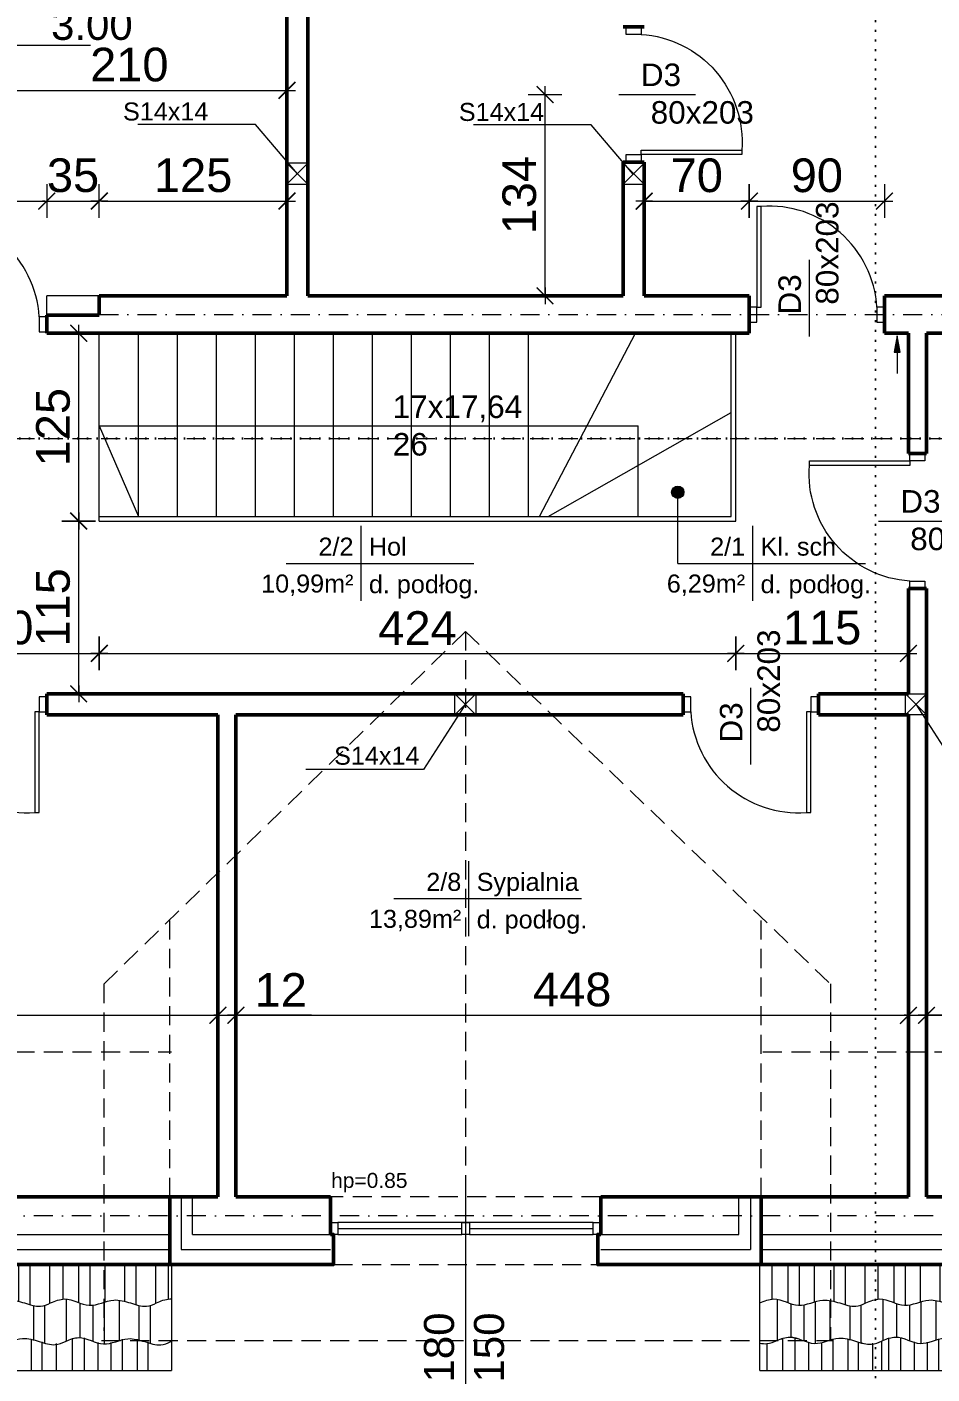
# Model space of a CAD drawing. Header units: millimetres. Extents: x -1610 to 9137, y -4586 to 6358.
# Drawn here: x 3416 to 4019, y -412 to 485 of the extents above; entities that cross this region are included whole.
import ezdxf

# ---------------------------------------------------------------- set-up
doc = ezdxf.new("R2010")
doc.units = ezdxf.units.MM
for name, pattern in [('DASHDOT', [25.4, 12.7, -6.35, 0, -6.35]), ('DASHED', [19.05, 12.7, -6.35]), ('DOT', [6.35, 0, -6.35])]:
    doc.linetypes.add(name, pattern=pattern)
doc.layers.get('0').update_dxf_attribs({"lineweight": 0})
for name, color, linetype, lineweight in [('A-murowane', 6, 'Continuous', 50), ('A-osie', 7, 'DASHDOT', 5), ('A-p.widokowa', 5, 'Continuous', 15), ('A-p.widokowa-RefEdit0', 5, 'Continuous', 15), ('A-pod', 5, 'DASHED', 15), ('A-schody', 2, 'Continuous', 0), ('A-stolarka', 1, 'Continuous', 5), ('A-w.ocieplenie', 4, 'BATTING', 5), ('A-wykończenie', 4, 'Continuous', 5), ('A17_OPIS_WARSTW', 32, 'Continuous', 9), ('B-linia przekrojowa', 40, 'DOT', 30), ('B-opis', 7, 'Continuous', 0)]:
    doc.layers.add(name, color=color, linetype=linetype, lineweight=lineweight)
doc.styles.get("Standard").update_dxf_attribs({"font": 'arial.ttf'})
doc.linetypes.add('BATTING', pattern='A,0.00254,-2.54,[134,ltypeshp.shx,S=2.54,R=0,X=-2.54,Y=0],-5.08,[134,ltypeshp.shx,S=2.54,R=180,X=2.54,Y=0],-2.54', length=10.16254)
doc.dimstyles.new('PM-100', dxfattribs={"dimscale": 2.8, "dimtxt": 8, "dimasz": 0.5, "dimexe": 0, "dimexo": 0, "dimgap": 2, "dimtad": 1, "dimdec": 1, "dimrnd": 0.1, "dimzin": 13, "dimdsep": 46, "dimtxsty": 'Standard', "dimblk": 'Q', "dimcen": 0, "dimse1": 1, "dimse2": 1, "dimclrd": 256, "dimclre": 251, "dimclrt": 41, "dimadec": 1, "dimazin": 0, "dimtfac": 1, "dimtdec": 1, "dimtix": 1, "dimtmove": 1, "dimatfit": 0, "dimldrblk": 'NONE', "dimfxl": 1, "dimtolj": 1, "dimtzin": 13, "dimlwd": -1, "dimlwe": 0, "dimarcsym": 0})

# ---------------------------------------------------------------- blocks, each defined once
blk = doc.blocks.new('A$C4D3D61A9')
at = {"layer": 'A-stolarka'}
for points in [[(5, 5), (8, 5), (8, 72), (5, 72)], [(0, -5), (5, -5), (5, 5), (0, 5)], [(85, -5), (90, -5), (90, 5), (85, 5)]]:
    blk.add_lwpolyline(points, close=True, dxfattribs=at)
blk.add_arc((13.37, 0.42), 71.78, 3.65788, 94.28711, dxfattribs=at)
blk = doc.blocks.new('A$C2DDC75EF')
at = {"layer": 'B-opis'}
blk.add_line((35, -4.87), (35, 46.1), dxfattribs=at)
at = {"layer": 'B-opis', "insert": (14.39, 9.75), "char_height": 15, "attachment_point": 1, "rotation": 90}
blk.add_mtext_dynamic_manual_height_columns('D3\\P\\pi6.5715;80x203', width=13.1429, gutter_width=12.5, heights=[0], dxfattribs=at)
blk = doc.blocks.new('A$C77EB5EB5')
at = {"layer": 'A-stolarka'}
for p, q in [((-5, 0), (-175, 0)), ((-175, -4), (-92.5, -4)), ((-175, -8), (-92.5, -8)), ((-87.5, -4), (-5, -4)), ((-87.5, -8), (-5, -8))]:
    blk.add_line(p, q, dxfattribs=at)
for points in [[(-180, 0), (-175, 0), (-175, -8), (-180, -8), (-180, 0)], [(-92.5, 0), (-87.5, 0), (-87.5, -8), (-92.5, -8), (-92.5, 0)], [(-5, 0), (0, 0), (0, -8), (-5, -8), (-5, 0)]]:
    blk.add_lwpolyline(points, dxfattribs=at)
blk = doc.blocks.new('A$C59F40237')
at = {"layer": 'A-p.widokowa-RefEdit0'}
for p, q in [((8.09, 25.62), (8.09, 2.6)), ((18.66, 25.62), (18.66, 0.25)), ((26.43, -1.54), (26.43, 25.62)), ((36.19, 25.62), (36.19, 0.69)), ((49.51, 1.1), (49.51, 25.62)), ((56.99, -1.18), (56.99, 25.62)), ((70.14, -0.21), (70.14, 25.62))]:
    blk.add_line(p, q, dxfattribs=at)
blk.add_open_spline([(0, 0), (3.09, 1.32), (11.62, 4.97), (25.63, -5.19), (40.3, 3.84), (49.51, 1.1), (53.24, 0), (56.84, -1.19), (62.79, -3.17), (68.4, -1.05), (70.6, 0)], degree=3, knots=[0, 0, 0, 0, 9.666865, 26.644915, 43.34195, 54.677882, 54.677882, 54.677882, 65.547939, 72.653896, 72.653896, 72.653896, 72.653896], dxfattribs=at)
blk = doc.blocks.new('A$C78BC5D11')
at = {"layer": 'A-p.widokowa'}
for p, q in [((0, 27.49), (0, 0)), ((9.11, 24.57), (9.11, 2.22)), ((17.77, 23.74), (17.77, -0.13)), ((25.54, -1.92), (25.54, 25.93)), ((35.3, 26.66), (35.3, 0.31)), ((48.63, 0.73), (48.63, 23.11)), ((56.1, -1.56), (56.1, 23.73))]:
    blk.add_line(p, q, dxfattribs=at)
blk.add_open_spline([(0, 0), (2.8, 1.19), (11.03, 4.38), (24.74, -5.56), (39.41, 3.46), (48.63, 0.73), (52.36, -0.38), (55.95, -1.57), (61.9, -3.55), (67.51, -1.42), (69.71, -0.38), (69.72, -0.37), (69.73, -0.37), (69.74, -0.37), (69.99, -0.24), (70.25, -0.12), (70.5, 0)], degree=3, knots=[73.574951, 73.574951, 73.574951, 73.574951, 82.320761, 99.298811, 115.995846, 127.331778, 127.331778, 127.331778, 138.201835, 145.307792, 145.307792, 145.307792, 145.332598, 145.332598, 145.332598, 146.160665, 146.160665, 146.160665, 146.160665], dxfattribs=at)
blk = doc.blocks.new('A$C3E720E91')
at = {"layer": 'A-p.widokowa'}
for p, q in [((15.37, -18.28), (15.37, 3.22)), ((23.31, 3.57), (23.31, -18.28)), ((32.42, 0.51), (32.42, -18.28)), ((41.08, 0.35), (41.08, -18.41)), ((48.85, -18.28), (48.85, 2.63)), ((58.62, 2.74), (58.62, -18.28)), ((65.61, 0.75), (65.61, -18.28)), ((4.85, -18.27), (4.85, -0.36))]:
    blk.add_line(p, q, dxfattribs=at)
blk = doc.blocks.new('A$C23497A29')
at = {"layer": 'A-p.widokowa'}
for p, q in [((50, 0), (0, 0)), ((0, -70.62), (0, 0)), ((8.09, 0), (8.09, -23.03)), ((18.66, 0), (18.66, -25.38)), ((26.43, -27.17), (26.43, 0)), ((36.19, 0), (36.19, -24.93)), ((49.51, -24.52), (49.51, 0)), ((56.99, -26.81), (56.99, 0)), ((70.14, -25.84), (70.14, 0)), ((501.81, 0), (501.81, -23.03)), ((504, 0), (504, -70.62)), ((4.85, -70.61), (4.85, -52.7)), ((15.37, -70.62), (15.37, -49.13)), ((23.31, -48.77), (23.31, -70.62)), ((32.42, -51.83), (32.42, -70.62)), ((41.08, -51.99), (41.08, -70.75)), ((48.85, -70.62), (48.85, -49.71)), ((58.62, -49.6), (58.62, -70.62)), ((65.61, -51.59), (65.61, -70.62)), ((81.1, -51.03), (81.1, -70.62)), ((0, -70.62), (504, -70.62))]:
    blk.add_line(p, q, dxfattribs=at)
for points, knots in [([(0, -25.62), (3.09, -24.3), (11.62, -20.65), (25.63, -30.81), (40.3, -21.79), (49.51, -24.52), (53.24, -25.62), (56.84, -26.82), (62.79, -28.79), (68.4, -26.67), (70.6, -25.62)], [0, 0, 0, 0, 9.666865, 26.644915, 43.34195, 54.677882, 54.677882, 54.677882, 65.547939, 72.653896, 72.653896, 72.653896, 72.653896]), ([(494.17, -25.62), (496.82, -24.3), (500.24, -22.84), (503.67, -22.97), (504, -22.99)], [0, 0, 0, 0, 9.666865, 10.690457, 10.690457, 10.690457, 10.690457]), ([(0, -52.34), (1.61, -52.68), (5.5, -53.09), (9.25, -51.67), (11.45, -50.62), (11.46, -50.62), (11.47, -50.62), (11.47, -50.61), (11.73, -50.49), (11.99, -50.37), (12.24, -50.25)], [133.300499, 133.300499, 133.300499, 133.300499, 138.201835, 145.307792, 145.307792, 145.307792, 145.332598, 145.332598, 145.332598, 146.160665, 146.160665, 146.160665, 146.160665]), ([(11.45, -50.62), (14.25, -49.44), (22.48, -46.25), (36.19, -56.19), (50.86, -47.16), (60.08, -49.9), (63.81, -51), (67.4, -52.2), (73.35, -54.17), (78.96, -52.05), (81.16, -51), (81.17, -51), (81.18, -50.99), (81.19, -50.99), (81.44, -50.87), (81.7, -50.75), (81.96, -50.62)], [73.574951, 73.574951, 73.574951, 73.574951, 82.320761, 99.298811, 115.995846, 127.331778, 127.331778, 127.331778, 138.201835, 145.307792, 145.307792, 145.307792, 145.332598, 145.332598, 145.332598, 146.160665, 146.160665, 146.160665, 146.160665])]:
    blk.add_open_spline(points, degree=3, knots=knots, dxfattribs=at)
for p in [(70.6, -25.62), (141.19, -25.62), (211.79, -25.62), (282.38, -25.62), (352.98, -25.62), (423.58, -25.62)]:
    blk.add_blockref('A$C59F40237', p, dxfattribs=at)
at = {"layer": 'A-schody'}
for name, p in [('A$C78BC5D11', (11.45, -50.62)), ('A$C78BC5D11', (81.96, -50.62)), ('A$C78BC5D11', (152.46, -50.62)), ('A$C78BC5D11', (222.96, -50.62)), ('A$C78BC5D11', (293.47, -50.75)), ('A$C78BC5D11', (363.68, -50.87)), ('A$C78BC5D11', (433.9, -50.99)), ('A$C3E720E91', (70.47, -52.1)), ('A$C3E720E91', (140.88, -52.34)), ('A$C3E720E91', (212.27, -52.34)), ('A$C3E720E91', (282.59, -52.34)), ('A$C3E720E91', (352, -52.35)), ('A$C3E720E91', (422.66, -52.35))]:
    blk.add_blockref(name, p, dxfattribs=at)
blk = doc.blocks.new('A$C3D9378BC')
at = {"layer": 'A-p.widokowa'}
h = blk.add_hatch(color=256, dxfattribs=at)
h.dxf.hatch_style = 1
h.paths.add_polyline_path([(1.95, 25), (0, 14.13), (3.9, 14.13)])
blk.add_lwpolyline([(3.9, 14.13), (1.95, 25), (0, 14.13)], close=True, dxfattribs=at)
blk.add_lwpolyline([(1.95, 14.13), (1.95, 0)], dxfattribs=at)
blk = doc.blocks.new('A$C7E556D42')
at = {"layer": 'B-linia przekrojowa'}
for p, q in [((-877, -1515.35), (-877, 18.84)), ((-2027.47, -800), (-272.53, -800))]:
    blk.add_line(p, q, dxfattribs=at)
blk = doc.blocks.new('Q')
for p, q in [((0, 8), (0, -8)), ((-4, 0), (4, 0))]:
    blk.add_line(p, q)
at = {"const_width": 0.7}
blk.add_lwpolyline([(4, 4), (-4, -4)], dxfattribs=at)
blk = doc.blocks.new('*D189')
at = {"layer": 'A17_OPIS_WARSTW', "transparency": 16777216}
blk.add_line((3380.72, 442.76), (3587.92, 442.76), dxfattribs=at)
at = {"layer": 'Defpoints', "color": 0, "transparency": 16777216}
for p in [(3589.32, 442.76), (3589.32, 306), (3379.32, 276.13)]:
    blk.add_point(p, dxfattribs=at)
at = {"layer": 'A17_OPIS_WARSTW', "transparency": 16777216, "xscale": 1.4, "yscale": 1.4, "zscale": 1.4, "rotation": 180}
blk.add_blockref('Q', (3379.32, 442.76), dxfattribs=at)
at = {"layer": 'A17_OPIS_WARSTW', "transparency": 16777216, "xscale": 1.4, "yscale": 1.4, "zscale": 1.4}
blk.add_blockref('Q', (3589.32, 442.76), dxfattribs=at)
at = {"layer": 'A17_OPIS_WARSTW', "color": 41, "transparency": 16777216, "insert": (3484.32, 459.8), "char_height": 22.4, "attachment_point": 5}
blk.add_mtext('\\A1;210', dxfattribs=at)
blk = doc.blocks.new('_None')
blk = doc.blocks.new('*D190')
at = {"layer": 'A17_OPIS_WARSTW', "transparency": 16777216}
for p, q in [((3427.92, 369.09), (3426.52, 369.09)), ((3429.32, 369.09), (3464.32, 369.09)), ((3465.72, 369.09), (3467.12, 369.09))]:
    blk.add_line(p, q, dxfattribs=at)
at = {"layer": 'Defpoints', "color": 0, "transparency": 16777216}
for p in [(3464.32, 369.09), (3429.32, 340.31), (3464.32, 340.31)]:
    blk.add_point(p, dxfattribs=at)
at = {"layer": 'A17_OPIS_WARSTW', "transparency": 16777216, "xscale": 1.4, "yscale": 1.4, "zscale": 1.4}
blk.add_blockref('Q', (3429.32, 369.09), dxfattribs=at)
at = {"layer": 'A17_OPIS_WARSTW', "transparency": 16777216, "xscale": 1.4, "yscale": 1.4, "zscale": 1.4, "rotation": 180}
blk.add_blockref('Q', (3464.32, 369.09), dxfattribs=at)
at = {"layer": 'A17_OPIS_WARSTW', "color": 41, "transparency": 16777216, "insert": (3446.82, 386.13), "char_height": 22.4, "attachment_point": 5}
blk.add_mtext('\\A1;35', dxfattribs=at)
blk = doc.blocks.new('*D191')
at = {"layer": 'A17_OPIS_WARSTW', "transparency": 16777216}
blk.add_line((3465.72, 369.09), (3587.92, 369.09), dxfattribs=at)
at = {"layer": 'Defpoints', "color": 0, "transparency": 16777216}
for p in [(3589.32, 369.09), (3464.32, 340.31), (3589.32, 340.31)]:
    blk.add_point(p, dxfattribs=at)
at = {"layer": 'A17_OPIS_WARSTW', "transparency": 16777216, "xscale": 1.4, "yscale": 1.4, "zscale": 1.4, "rotation": 180}
blk.add_blockref('Q', (3464.32, 369.09), dxfattribs=at)
at = {"layer": 'A17_OPIS_WARSTW', "transparency": 16777216, "xscale": 1.4, "yscale": 1.4, "zscale": 1.4}
blk.add_blockref('Q', (3589.32, 369.09), dxfattribs=at)
at = {"layer": 'A17_OPIS_WARSTW', "color": 41, "transparency": 16777216, "insert": (3526.82, 386.13), "char_height": 22.4, "attachment_point": 5}
blk.add_mtext('\\A1;125', dxfattribs=at)
blk = doc.blocks.new('*D192')
at = {"layer": 'A17_OPIS_WARSTW', "transparency": 16777216}
blk.add_line((3325.72, 369.09), (3427.92, 369.09), dxfattribs=at)
at = {"layer": 'Defpoints', "color": 0, "transparency": 16777216}
for p in [(3429.32, 369.09), (3324.32, 327.31), (3429.32, 326.31)]:
    blk.add_point(p, dxfattribs=at)
at = {"layer": 'A17_OPIS_WARSTW', "transparency": 16777216, "xscale": 1.4, "yscale": 1.4, "zscale": 1.4, "rotation": 180}
blk.add_blockref('Q', (3324.32, 369.09), dxfattribs=at)
at = {"layer": 'A17_OPIS_WARSTW', "transparency": 16777216, "xscale": 1.4, "yscale": 1.4, "zscale": 1.4}
blk.add_blockref('Q', (3429.32, 369.09), dxfattribs=at)
at = {"layer": 'A17_OPIS_WARSTW', "color": 41, "transparency": 16777216, "insert": (3376.82, 386.13), "char_height": 22.4, "attachment_point": 5}
blk.add_mtext('\\A1;105', dxfattribs=at)
blk = doc.blocks.new('*D195')
at = {"layer": 'A17_OPIS_WARSTW', "transparency": 16777216}
blk.add_line((3325.72, 67.92), (3462.92, 67.92), dxfattribs=at)
at = {"layer": 'Defpoints', "color": 0, "transparency": 16777216}
for p in [(3464.32, 156), (3464.32, 67.92), (3324.32, 41)]:
    blk.add_point(p, dxfattribs=at)
at = {"layer": 'A17_OPIS_WARSTW', "transparency": 16777216, "xscale": 1.4, "yscale": 1.4, "zscale": 1.4, "rotation": 180}
blk.add_blockref('Q', (3324.32, 67.92), dxfattribs=at)
at = {"layer": 'A17_OPIS_WARSTW', "transparency": 16777216, "xscale": 1.4, "yscale": 1.4, "zscale": 1.4}
blk.add_blockref('Q', (3464.32, 67.92), dxfattribs=at)
at = {"layer": 'A17_OPIS_WARSTW', "color": 41, "transparency": 16777216, "insert": (3394.32, 84.96), "char_height": 22.4, "attachment_point": 5}
blk.add_mtext('\\A1;140', dxfattribs=at)
blk = doc.blocks.new('*D196')
at = {"layer": 'A17_OPIS_WARSTW', "transparency": 16777216}
blk.add_line((3465.72, 67.92), (3886.92, 67.92), dxfattribs=at)
at = {"layer": 'Defpoints', "color": 0, "transparency": 16777216}
for p in [(3464.32, 156), (3888.32, 156), (3888.32, 67.92)]:
    blk.add_point(p, dxfattribs=at)
at = {"layer": 'A17_OPIS_WARSTW', "transparency": 16777216, "xscale": 1.4, "yscale": 1.4, "zscale": 1.4, "rotation": 180}
blk.add_blockref('Q', (3464.32, 67.92), dxfattribs=at)
at = {"layer": 'A17_OPIS_WARSTW', "transparency": 16777216, "xscale": 1.4, "yscale": 1.4, "zscale": 1.4}
blk.add_blockref('Q', (3888.32, 67.92), dxfattribs=at)
at = {"layer": 'A17_OPIS_WARSTW', "color": 41, "transparency": 16777216, "insert": (3676.32, 84.77), "char_height": 22.4, "attachment_point": 5}
blk.add_mtext('\\A1;424', dxfattribs=at)
blk = doc.blocks.new('*D197')
at = {"layer": 'A17_OPIS_WARSTW', "transparency": 16777216}
blk.add_line((3889.72, 67.92), (4001.92, 67.92), dxfattribs=at)
at = {"layer": 'Defpoints', "color": 0, "transparency": 16777216}
for p in [(3888.32, 156), (4003.32, 67.92), (4003.32, 41)]:
    blk.add_point(p, dxfattribs=at)
at = {"layer": 'A17_OPIS_WARSTW', "transparency": 16777216, "xscale": 1.4, "yscale": 1.4, "zscale": 1.4, "rotation": 180}
blk.add_blockref('Q', (3888.32, 67.92), dxfattribs=at)
at = {"layer": 'A17_OPIS_WARSTW', "transparency": 16777216, "xscale": 1.4, "yscale": 1.4, "zscale": 1.4}
blk.add_blockref('Q', (4003.32, 67.92), dxfattribs=at)
at = {"layer": 'A17_OPIS_WARSTW', "color": 41, "transparency": 16777216, "insert": (3945.82, 84.96), "char_height": 22.4, "attachment_point": 5}
blk.add_mtext('\\A1;115', dxfattribs=at)
blk = doc.blocks.new('*D198')
at = {"layer": 'A17_OPIS_WARSTW', "transparency": 16777216}
blk.add_line((3761.26, 307.4), (3761.26, 438.6), dxfattribs=at)
at = {"layer": 'Defpoints', "color": 0, "transparency": 16777216}
for p in [(3761.26, 440), (3810.45, 440), (3813.32, 306)]:
    blk.add_point(p, dxfattribs=at)
at = {"layer": 'A17_OPIS_WARSTW', "transparency": 16777216, "xscale": 1.4, "yscale": 1.4, "zscale": 1.4}
for p, rotation in [((3761.26, 440), 90), ((3761.26, 306), 270)]:
    blk.add_blockref('Q', p, dxfattribs=dict(at, rotation=rotation))
at = {"layer": 'A17_OPIS_WARSTW', "color": 41, "transparency": 16777216, "insert": (3744.21, 373), "char_height": 22.4, "attachment_point": 5, "rotation": 90}
blk.add_mtext('\\A1;134', dxfattribs=at)
blk = doc.blocks.new('*D199')
at = {"layer": 'A17_OPIS_WARSTW', "transparency": 16777216}
blk.add_line((3828.72, 369.04), (3895.92, 369.04), dxfattribs=at)
at = {"layer": 'Defpoints', "color": 0, "transparency": 16777216}
for p in [(3897.32, 369.04), (3827.32, 306), (3897.32, 306)]:
    blk.add_point(p, dxfattribs=at)
at = {"layer": 'A17_OPIS_WARSTW', "transparency": 16777216, "xscale": 1.4, "yscale": 1.4, "zscale": 1.4, "rotation": 180}
blk.add_blockref('Q', (3827.32, 369.04), dxfattribs=at)
at = {"layer": 'A17_OPIS_WARSTW', "transparency": 16777216, "xscale": 1.4, "yscale": 1.4, "zscale": 1.4}
blk.add_blockref('Q', (3897.32, 369.04), dxfattribs=at)
at = {"layer": 'A17_OPIS_WARSTW', "color": 41, "transparency": 16777216, "insert": (3862.32, 386.08), "char_height": 22.4, "attachment_point": 5}
blk.add_mtext('\\A1;70', dxfattribs=at)
blk = doc.blocks.new('*D200')
at = {"layer": 'A17_OPIS_WARSTW', "transparency": 16777216}
blk.add_line((3898.72, 369.04), (3985.92, 369.04), dxfattribs=at)
at = {"layer": 'Defpoints', "color": 0, "transparency": 16777216}
for p in [(3987.32, 369.04), (3897.32, 306), (3987.32, 306)]:
    blk.add_point(p, dxfattribs=at)
at = {"layer": 'A17_OPIS_WARSTW', "transparency": 16777216, "xscale": 1.4, "yscale": 1.4, "zscale": 1.4, "rotation": 180}
blk.add_blockref('Q', (3897.32, 369.04), dxfattribs=at)
at = {"layer": 'A17_OPIS_WARSTW', "transparency": 16777216, "xscale": 1.4, "yscale": 1.4, "zscale": 1.4}
blk.add_blockref('Q', (3987.32, 369.04), dxfattribs=at)
at = {"layer": 'A17_OPIS_WARSTW', "color": 41, "transparency": 16777216, "insert": (3942.32, 386.08), "char_height": 22.4, "attachment_point": 5}
blk.add_mtext('\\A1;90', dxfattribs=at)
blk = doc.blocks.new('*D201')
at = {"layer": 'A17_OPIS_WARSTW', "transparency": 16777216}
blk.add_line((3104.72, -173.07), (3541.92, -173.07), dxfattribs=at)
at = {"layer": 'Defpoints', "color": 0, "transparency": 16777216}
for p in [(3543.32, -173.07), (3103.32, -308.73), (3543.32, -308.73)]:
    blk.add_point(p, dxfattribs=at)
at = {"layer": 'A17_OPIS_WARSTW', "transparency": 16777216, "xscale": 1.4, "yscale": 1.4, "zscale": 1.4, "rotation": 180}
blk.add_blockref('Q', (3103.32, -173.07), dxfattribs=at)
at = {"layer": 'A17_OPIS_WARSTW', "transparency": 16777216, "xscale": 1.4, "yscale": 1.4, "zscale": 1.4}
blk.add_blockref('Q', (3543.32, -173.07), dxfattribs=at)
at = {"layer": 'A17_OPIS_WARSTW', "color": 41, "transparency": 16777216, "insert": (3323.32, -156.03), "char_height": 22.4, "attachment_point": 5}
blk.add_mtext('\\A1;440', dxfattribs=at)
blk = doc.blocks.new('*D202')
at = {"layer": 'A17_OPIS_WARSTW', "transparency": 16777216}
for p, q in [((3541.92, -173.07), (3540.52, -173.07)), ((3543.32, -173.07), (3555.32, -173.07)), ((3543.32, -173.07), (3555.32, -173.07)), ((3605.66, -173.07), (3555.32, -173.07)), ((3556.72, -173.07), (3558.12, -173.07))]:
    blk.add_line(p, q, dxfattribs=at)
at = {"layer": 'Defpoints', "color": 0, "transparency": 16777216}
for p in [(3555.32, 27), (3555.32, -173.07), (3543.32, -308.73)]:
    blk.add_point(p, dxfattribs=at)
at = {"layer": 'A17_OPIS_WARSTW', "transparency": 16777216, "xscale": 1.4, "yscale": 1.4, "zscale": 1.4}
blk.add_blockref('Q', (3543.32, -173.07), dxfattribs=at)
at = {"layer": 'A17_OPIS_WARSTW', "transparency": 16777216, "xscale": 1.4, "yscale": 1.4, "zscale": 1.4, "rotation": 180}
blk.add_blockref('Q', (3555.32, -173.07), dxfattribs=at)
at = {"layer": 'A17_OPIS_WARSTW', "color": 41, "transparency": 16777216, "insert": (3585.19, -156.22), "char_height": 22.4, "attachment_point": 5}
blk.add_mtext('\\A1;12', dxfattribs=at)
blk = doc.blocks.new('*D203')
at = {"layer": 'A17_OPIS_WARSTW', "transparency": 16777216}
blk.add_line((3556.72, -173.07), (4001.92, -173.07), dxfattribs=at)
at = {"layer": 'Defpoints', "color": 0, "transparency": 16777216}
for p in [(3555.32, 27), (4003.32, 27), (4003.32, -173.07)]:
    blk.add_point(p, dxfattribs=at)
at = {"layer": 'A17_OPIS_WARSTW', "transparency": 16777216, "xscale": 1.4, "yscale": 1.4, "zscale": 1.4, "rotation": 180}
blk.add_blockref('Q', (3555.32, -173.07), dxfattribs=at)
at = {"layer": 'A17_OPIS_WARSTW', "transparency": 16777216, "xscale": 1.4, "yscale": 1.4, "zscale": 1.4}
blk.add_blockref('Q', (4003.32, -173.07), dxfattribs=at)
at = {"layer": 'A17_OPIS_WARSTW', "color": 41, "transparency": 16777216, "insert": (3779.32, -156.03), "char_height": 22.4, "attachment_point": 5}
blk.add_mtext('\\A1;448', dxfattribs=at)
blk = doc.blocks.new('*D204')
at = {"layer": 'A17_OPIS_WARSTW', "transparency": 16777216}
for p, q in [((4001.92, -173.07), (4000.52, -173.07)), ((4003.32, -173.07), (4015.32, -173.07)), ((4003.32, -173.07), (4015.32, -173.07)), ((4062.44, -173.07), (4015.32, -173.07)), ((4016.72, -173.07), (4018.12, -173.07))]:
    blk.add_line(p, q, dxfattribs=at)
at = {"layer": 'Defpoints', "color": 0, "transparency": 16777216}
for p in [(4003.32, 27), (4015.32, -173.07), (4015.32, -294)]:
    blk.add_point(p, dxfattribs=at)
at = {"layer": 'A17_OPIS_WARSTW', "transparency": 16777216, "xscale": 1.4, "yscale": 1.4, "zscale": 1.4}
blk.add_blockref('Q', (4003.32, -173.07), dxfattribs=at)
at = {"layer": 'A17_OPIS_WARSTW', "transparency": 16777216, "xscale": 1.4, "yscale": 1.4, "zscale": 1.4, "rotation": 180}
blk.add_blockref('Q', (4015.32, -173.07), dxfattribs=at)
at = {"layer": 'A17_OPIS_WARSTW', "color": 41, "transparency": 16777216, "insert": (4041.96, -156.22), "char_height": 22.4, "attachment_point": 5}
blk.add_mtext('\\A1;12', dxfattribs=at)
blk = doc.blocks.new('*D205')
at = {"layer": 'A17_OPIS_WARSTW', "transparency": 16777216}
blk.add_line((4016.72, -173.07), (4311.92, -173.07), dxfattribs=at)
at = {"layer": 'Defpoints', "color": 0, "transparency": 16777216}
for p in [(4313.32, -173.07), (4015.32, -294), (4313.32, -294)]:
    blk.add_point(p, dxfattribs=at)
at = {"layer": 'A17_OPIS_WARSTW', "transparency": 16777216, "xscale": 1.4, "yscale": 1.4, "zscale": 1.4, "rotation": 180}
blk.add_blockref('Q', (4015.32, -173.07), dxfattribs=at)
at = {"layer": 'A17_OPIS_WARSTW', "transparency": 16777216, "xscale": 1.4, "yscale": 1.4, "zscale": 1.4}
blk.add_blockref('Q', (4313.32, -173.07), dxfattribs=at)
at = {"layer": 'A17_OPIS_WARSTW', "color": 41, "transparency": 16777216, "insert": (4164.32, -156.03), "char_height": 22.4, "attachment_point": 5}
blk.add_mtext('\\A1;298', dxfattribs=at)
blk = doc.blocks.new('A$C0FE335D2')
at = {"layer": 'A-p.widokowa'}
for p, q in [((0, 0), (14, -14)), ((0, -14), (14, 0))]:
    blk.add_line(p, q, dxfattribs=at)
blk.add_lwpolyline([(0, 0), (14, 0), (14, -14), (0, -14), (0, 0)], dxfattribs=at)
blk = doc.blocks.new('*D207')
at = {"layer": 'A17_OPIS_WARSTW', "transparency": 16777216}
blk.add_line((3450.6, 42.4), (3450.6, 154.6), dxfattribs=at)
at = {"layer": 'Defpoints', "color": 0, "transparency": 16777216}
for p in [(3450.6, 156), (3479.48, 156), (3444.48, 41)]:
    blk.add_point(p, dxfattribs=at)
at = {"layer": 'A17_OPIS_WARSTW', "transparency": 16777216, "xscale": 1.4, "yscale": 1.4, "zscale": 1.4}
for p, rotation in [((3450.6, 156), 90), ((3450.6, 41), 270)]:
    blk.add_blockref('Q', p, dxfattribs=dict(at, rotation=rotation))
at = {"layer": 'A17_OPIS_WARSTW', "color": 41, "transparency": 16777216, "insert": (3433.56, 98.5), "char_height": 22.4, "attachment_point": 5, "rotation": 90}
blk.add_mtext('\\A1;115', dxfattribs=at)
blk = doc.blocks.new('*D208')
at = {"layer": 'A17_OPIS_WARSTW', "transparency": 16777216}
blk.add_line((3450.6, 157.4), (3450.6, 279.6), dxfattribs=at)
at = {"layer": 'Defpoints', "color": 0, "transparency": 16777216}
for p in [(3450.6, 281), (3479.48, 281), (3479.48, 156)]:
    blk.add_point(p, dxfattribs=at)
at = {"layer": 'A17_OPIS_WARSTW', "transparency": 16777216, "xscale": 1.4, "yscale": 1.4, "zscale": 1.4}
for p, rotation in [((3450.6, 281), 90), ((3450.6, 156), 270)]:
    blk.add_blockref('Q', p, dxfattribs=dict(at, rotation=rotation))
at = {"layer": 'A17_OPIS_WARSTW', "color": 41, "transparency": 16777216, "insert": (3433.56, 218.5), "char_height": 22.4, "attachment_point": 5, "rotation": 90}
blk.add_mtext('\\A1;125', dxfattribs=at)
blk = doc.blocks.new('*D218')
at = {"layer": 'A17_OPIS_WARSTW', "transparency": 16777216}
blk.add_line((3059.72, -650.15), (3509.92, -650.15), dxfattribs=at)
at = {"layer": 'Defpoints', "color": 0, "transparency": 16777216}
for p in [(3511.32, -294), (3058.32, -339), (3511.32, -650.15)]:
    blk.add_point(p, dxfattribs=at)
at = {"layer": 'A17_OPIS_WARSTW', "transparency": 16777216, "xscale": 1.4, "yscale": 1.4, "zscale": 1.4, "rotation": 180}
blk.add_blockref('Q', (3058.32, -650.15), dxfattribs=at)
at = {"layer": 'A17_OPIS_WARSTW', "transparency": 16777216, "xscale": 1.4, "yscale": 1.4, "zscale": 1.4}
blk.add_blockref('Q', (3511.32, -650.15), dxfattribs=at)
at = {"layer": 'A17_OPIS_WARSTW', "color": 41, "transparency": 16777216, "insert": (3284.82, -633.11), "char_height": 22.4, "attachment_point": 5}
blk.add_mtext('\\A1;453', dxfattribs=at)
blk = doc.blocks.new('*D219')
at = {"layer": 'A17_OPIS_WARSTW', "transparency": 16777216}
blk.add_line((3512.72, -650.15), (3616.92, -650.15), dxfattribs=at)
at = {"layer": 'Defpoints', "color": 0, "transparency": 16777216}
for p in [(3511.32, -294), (3618.32, -319), (3618.32, -650.15)]:
    blk.add_point(p, dxfattribs=at)
at = {"layer": 'A17_OPIS_WARSTW', "transparency": 16777216, "xscale": 1.4, "yscale": 1.4, "zscale": 1.4, "rotation": 180}
blk.add_blockref('Q', (3511.32, -650.15), dxfattribs=at)
at = {"layer": 'A17_OPIS_WARSTW', "transparency": 16777216, "xscale": 1.4, "yscale": 1.4, "zscale": 1.4}
blk.add_blockref('Q', (3618.32, -650.15), dxfattribs=at)
at = {"layer": 'A17_OPIS_WARSTW', "color": 41, "transparency": 16777216, "insert": (3564.82, -633.11), "char_height": 22.4, "attachment_point": 5}
blk.add_mtext('\\A1;107', dxfattribs=at)
blk = doc.blocks.new('*D220')
at = {"layer": 'A17_OPIS_WARSTW', "transparency": 16777216}
blk.add_line((3619.72, -650.15), (3796.92, -650.15), dxfattribs=at)
at = {"layer": 'Defpoints', "color": 0, "transparency": 16777216}
for p in [(3618.32, -311), (3798.32, -311), (3798.32, -650.15)]:
    blk.add_point(p, dxfattribs=at)
at = {"layer": 'A17_OPIS_WARSTW', "transparency": 16777216, "xscale": 1.4, "yscale": 1.4, "zscale": 1.4, "rotation": 180}
blk.add_blockref('Q', (3618.32, -650.15), dxfattribs=at)
at = {"layer": 'A17_OPIS_WARSTW', "transparency": 16777216, "xscale": 1.4, "yscale": 1.4, "zscale": 1.4}
blk.add_blockref('Q', (3798.32, -650.15), dxfattribs=at)
at = {"layer": 'A17_OPIS_WARSTW', "color": 41, "transparency": 16777216, "insert": (3708.32, -633.11), "char_height": 22.4, "attachment_point": 5}
blk.add_mtext('\\A1;180', dxfattribs=at)
blk = doc.blocks.new('*D221')
at = {"layer": 'A17_OPIS_WARSTW', "transparency": 16777216}
blk.add_line((3799.72, -650.15), (3903.92, -650.15), dxfattribs=at)
at = {"layer": 'Defpoints', "color": 0, "transparency": 16777216}
for p in [(3798.32, -319), (3905.32, -339), (3905.32, -650.15)]:
    blk.add_point(p, dxfattribs=at)
at = {"layer": 'A17_OPIS_WARSTW', "transparency": 16777216, "xscale": 1.4, "yscale": 1.4, "zscale": 1.4, "rotation": 180}
blk.add_blockref('Q', (3798.32, -650.15), dxfattribs=at)
at = {"layer": 'A17_OPIS_WARSTW', "transparency": 16777216, "xscale": 1.4, "yscale": 1.4, "zscale": 1.4}
blk.add_blockref('Q', (3905.32, -650.15), dxfattribs=at)
at = {"layer": 'A17_OPIS_WARSTW', "color": 41, "transparency": 16777216, "insert": (3851.82, -633.11), "char_height": 22.4, "attachment_point": 5}
blk.add_mtext('\\A1;107', dxfattribs=at)
blk = doc.blocks.new('*D222')
at = {"layer": 'A17_OPIS_WARSTW', "transparency": 16777216}
blk.add_line((3906.72, -650.15), (4356.92, -650.15), dxfattribs=at)
at = {"layer": 'Defpoints', "color": 0, "transparency": 16777216}
for p in [(3905.32, -339), (4358.32, -339), (4358.32, -650.15)]:
    blk.add_point(p, dxfattribs=at)
at = {"layer": 'A17_OPIS_WARSTW', "transparency": 16777216, "xscale": 1.4, "yscale": 1.4, "zscale": 1.4, "rotation": 180}
blk.add_blockref('Q', (3905.32, -650.15), dxfattribs=at)
at = {"layer": 'A17_OPIS_WARSTW', "transparency": 16777216, "xscale": 1.4, "yscale": 1.4, "zscale": 1.4}
blk.add_blockref('Q', (4358.32, -650.15), dxfattribs=at)
at = {"layer": 'A17_OPIS_WARSTW', "color": 41, "transparency": 16777216, "insert": (4131.82, -633.11), "char_height": 22.4, "attachment_point": 5}
blk.add_mtext('\\A1;453', dxfattribs=at)
blk = doc.blocks.new('*D224')
at = {"layer": 'A17_OPIS_WARSTW', "transparency": 16777216}
blk.add_line((3092.22, -700.15), (4324.42, -700.15), dxfattribs=at)
at = {"layer": 'Defpoints', "color": 0, "transparency": 16777216}
for p in [(3090.82, -306.5), (4325.82, -306.5), (4325.82, -700.15)]:
    blk.add_point(p, dxfattribs=at)
at = {"layer": 'A17_OPIS_WARSTW', "transparency": 16777216, "xscale": 1.4, "yscale": 1.4, "zscale": 1.4, "rotation": 180}
blk.add_blockref('Q', (3090.82, -700.15), dxfattribs=at)
at = {"layer": 'A17_OPIS_WARSTW', "transparency": 16777216, "xscale": 1.4, "yscale": 1.4, "zscale": 1.4}
blk.add_blockref('Q', (4325.82, -700.15), dxfattribs=at)
at = {"layer": 'A17_OPIS_WARSTW', "color": 41, "transparency": 16777216, "insert": (3708.32, -683.11), "char_height": 22.4, "attachment_point": 5}
blk.add_mtext('\\A1;1235', dxfattribs=at)
blk = doc.blocks.new('*D228')
at = {"layer": 'A17_OPIS_WARSTW', "transparency": 16777216}
blk.add_line((3104.72, -750.15), (4311.92, -750.15), dxfattribs=at)
at = {"layer": 'Defpoints', "color": 0, "transparency": 16777216}
for p in [(3103.32, -294), (4313.32, -294), (4313.32, -750.15)]:
    blk.add_point(p, dxfattribs=at)
at = {"layer": 'A17_OPIS_WARSTW', "transparency": 16777216, "xscale": 1.4, "yscale": 1.4, "zscale": 1.4, "rotation": 180}
blk.add_blockref('Q', (3103.32, -750.15), dxfattribs=at)
at = {"layer": 'A17_OPIS_WARSTW', "transparency": 16777216, "xscale": 1.4, "yscale": 1.4, "zscale": 1.4}
blk.add_blockref('Q', (4313.32, -750.15), dxfattribs=at)
at = {"layer": 'A17_OPIS_WARSTW', "color": 41, "transparency": 16777216, "insert": (3708.32, -733.11), "char_height": 22.4, "attachment_point": 5}
blk.add_mtext('\\A1;1210', dxfattribs=at)
blk = doc.blocks.new('*D231')
at = {"layer": 'A17_OPIS_WARSTW', "transparency": 16777216}
blk.add_line((3059.72, -800.15), (3509.92, -800.15), dxfattribs=at)
at = {"layer": 'Defpoints', "color": 0, "transparency": 16777216}
for p in [(3511.32, -294), (3058.32, -339), (3511.32, -800.15)]:
    blk.add_point(p, dxfattribs=at)
at = {"layer": 'A17_OPIS_WARSTW', "transparency": 16777216, "xscale": 1.4, "yscale": 1.4, "zscale": 1.4, "rotation": 180}
blk.add_blockref('Q', (3058.32, -800.15), dxfattribs=at)
at = {"layer": 'A17_OPIS_WARSTW', "transparency": 16777216, "xscale": 1.4, "yscale": 1.4, "zscale": 1.4}
blk.add_blockref('Q', (3511.32, -800.15), dxfattribs=at)
at = {"layer": 'A17_OPIS_WARSTW', "color": 41, "transparency": 16777216, "insert": (3284.82, -783.11), "char_height": 22.4, "attachment_point": 5}
blk.add_mtext('\\A1;453', dxfattribs=at)
blk = doc.blocks.new('*D232')
at = {"layer": 'A17_OPIS_WARSTW', "transparency": 16777216}
blk.add_line((3512.72, -800.15), (3903.92, -800.15), dxfattribs=at)
at = {"layer": 'Defpoints', "color": 0, "transparency": 16777216}
for p in [(3511.32, -294), (3905.32, -294), (3905.32, -800.15)]:
    blk.add_point(p, dxfattribs=at)
at = {"layer": 'A17_OPIS_WARSTW', "transparency": 16777216, "xscale": 1.4, "yscale": 1.4, "zscale": 1.4, "rotation": 180}
blk.add_blockref('Q', (3511.32, -800.15), dxfattribs=at)
at = {"layer": 'A17_OPIS_WARSTW', "transparency": 16777216, "xscale": 1.4, "yscale": 1.4, "zscale": 1.4}
blk.add_blockref('Q', (3905.32, -800.15), dxfattribs=at)
at = {"layer": 'A17_OPIS_WARSTW', "color": 41, "transparency": 16777216, "insert": (3708.32, -783.11), "char_height": 22.4, "attachment_point": 5}
blk.add_mtext('\\A1;394', dxfattribs=at)
blk = doc.blocks.new('*D233')
at = {"layer": 'A17_OPIS_WARSTW', "transparency": 16777216}
blk.add_line((3906.72, -800.15), (4356.92, -800.15), dxfattribs=at)
at = {"layer": 'Defpoints', "color": 0, "transparency": 16777216}
for p in [(3905.32, -294), (4358.32, -339), (4358.32, -800.15)]:
    blk.add_point(p, dxfattribs=at)
at = {"layer": 'A17_OPIS_WARSTW', "transparency": 16777216, "xscale": 1.4, "yscale": 1.4, "zscale": 1.4, "rotation": 180}
blk.add_blockref('Q', (3905.32, -800.15), dxfattribs=at)
at = {"layer": 'A17_OPIS_WARSTW', "transparency": 16777216, "xscale": 1.4, "yscale": 1.4, "zscale": 1.4}
blk.add_blockref('Q', (4358.32, -800.15), dxfattribs=at)
at = {"layer": 'A17_OPIS_WARSTW', "color": 41, "transparency": 16777216, "insert": (4131.82, -783.11), "char_height": 22.4, "attachment_point": 5}
blk.add_mtext('\\A1;453', dxfattribs=at)
blk = doc.blocks.new('*D234')
at = {"layer": 'A17_OPIS_WARSTW', "transparency": 16777216}
blk.add_line((3059.72, -850.15), (4356.92, -850.15), dxfattribs=at)
at = {"layer": 'Defpoints', "color": 0, "transparency": 16777216}
for p in [(3058.32, -319), (4358.32, -319), (4358.32, -850.15)]:
    blk.add_point(p, dxfattribs=at)
at = {"layer": 'A17_OPIS_WARSTW', "transparency": 16777216, "xscale": 1.4, "yscale": 1.4, "zscale": 1.4, "rotation": 180}
blk.add_blockref('Q', (3058.32, -850.15), dxfattribs=at)
at = {"layer": 'A17_OPIS_WARSTW', "transparency": 16777216, "xscale": 1.4, "yscale": 1.4, "zscale": 1.4}
blk.add_blockref('Q', (4358.32, -850.15), dxfattribs=at)
at = {"layer": 'A17_OPIS_WARSTW', "color": 41, "transparency": 16777216, "insert": (3708.32, -833.11), "char_height": 22.4, "attachment_point": 5}
blk.add_mtext('\\A1;1300', dxfattribs=at)

msp = doc.modelspace()

# ---------------------------------------------------------------- hatches: boundary and pattern name
at = {"layer": 'B-opis'}
h = msp.add_hatch(color=256, dxfattribs=at)
h.dxf.hatch_style = 1
edge = h.paths.add_edge_path()
edge.add_arc((3849.67, 175.16), 4.09, 0, 360)

# ---------------------------------------------------------------- linework, layer by layer
msp.add_line((3387.17, 472.82), (3458.42, 472.82))
at = {"layer": 'A-murowane'}
for p, q in [((3589.32, 716), (3589.32, 306)), ((3603.32, 716), (3603.32, 306)), ((3813.32, 485), (3827.32, 485)), ((3813.32, 395), (3827.32, 395)), ((3813.32, 395), (3813.32, 306)), ((3827.32, 395), (3827.32, 306)), ((3464.32, 306), (3464.32, 293)), ((3464.32, 306), (3589.32, 306)), ((3603.32, 306), (3813.32, 306)), ((3827.32, 306), (3897.32, 306)), ((3897.32, 306), (3897.32, 281)), ((3987.32, 306), (3987.32, 281)), ((3987.32, 306), (4048.32, 306)), ((3429.32, 293), (3464.32, 293)), ((3429.32, 293), (3429.32, 281)), ((3429.32, 281), (3464.32, 281)), ((3464.32, 281), (3897.32, 281)), ((3987.32, 281), (4003.32, 281)), ((4003.32, 281), (4003.32, 201)), ((4015.32, 281), (4015.32, 201)), ((4015.32, 281), (4313.32, 281)), ((4003.32, 201), (4015.32, 201)), ((4003.32, 111), (4015.32, 111)), ((4003.32, 111), (4003.32, 41)), ((4015.32, 111), (4015.32, -294)), ((3429.32, 41), (3429.32, 27)), ((3429.32, 41), (3853.32, 41)), ((3853.32, 41), (3853.32, 27)), ((3943.32, 41), (3943.32, 27)), ((3943.32, 41), (4003.32, 41)), ((3429.32, 27), (3543.32, 27)), ((3543.32, 27), (3543.32, -294)), ((3555.32, 27), (3555.32, -294)), ((3555.32, 27), (3853.32, 27)), ((3943.32, 27), (4003.32, 27)), ((4003.32, 27), (4003.32, -294)), ((3103.32, -294), (3543.32, -294)), ((3511.32, -339), (3511.32, -294)), ((3555.32, -294), (3618.32, -294)), ((3618.32, -294), (3618.32, -319)), ((3798.32, -294), (3798.32, -319)), ((3798.32, -294), (4003.32, -294)), ((3905.32, -339), (3905.32, -294)), ((4015.32, -294), (4313.32, -294))]:
    msp.add_line(p, q, dxfattribs=at)
for points in [[(3618.32, -319), (3620.32, -319), (3620.32, -339), (3058.32, -339)], [(3798.32, -319), (3796.32, -319), (3796.32, -339), (4358.32, -339)]]:
    msp.add_lwpolyline(points, dxfattribs=at)
at = {"layer": 'A-osie'}
for p, q in [((3464.32, 293.5), (4325.82, 293.5)), ((4325.82, -306.5), (3090.82, -306.5))]:
    msp.add_line(p, q, dxfattribs=at)
at = {"layer": 'A-pod'}
for p, q in [((3008.32, 211), (4408.32, 211)), ((3467.32, -152.27), (3708.32, 82.54)), ((3708.32, 82.54), (3951.32, -152.23)), ((3708.32, 82.54), (3708.32, -389.33)), ((3511.32, -294), (3511.32, -109.4)), ((3905.32, -294), (3905.32, -107.79)), ((3467.32, -152.27), (3467.32, -383.21)), ((3951.32, -152.23), (3951.32, -389.63)), ((3008.32, -197.31), (3512.32, -197.31)), ((3906.32, -197.31), (4408.32, -197.31)), ((3798.32, -294), (3618.32, -294)), ((3620.32, -339), (3796.32, -339)), ((3465.73, -389.63), (3952.97, -389.63))]:
    msp.add_line(p, q, dxfattribs=at)
at = {"layer": 'A-schody'}
for p, q in [((3464.32, 156), (3464.32, 281)), ((3490.32, 159), (3490.32, 281)), ((3516.32, 159), (3516.32, 281)), ((3542.32, 159), (3542.32, 281)), ((3568.32, 159), (3568.32, 281)), ((3594.32, 159), (3594.32, 281)), ((3620.32, 159), (3620.32, 281)), ((3646.32, 159), (3646.32, 281)), ((3672.32, 159), (3672.32, 281)), ((3698.32, 159), (3698.32, 281)), ((3724.32, 159), (3724.32, 281)), ((3750.32, 159), (3750.32, 281)), ((3757.66, 159), (3821.47, 281)), ((3885.32, 159), (3885.32, 281)), ((3888.32, 156), (3888.32, 281)), ((3763.32, 159), (3885.32, 228.32)), ((3464.32, 219.5), (3823.32, 219.5)), ((3464.32, 219.5), (3490.32, 159)), ((3823.32, 159), (3823.32, 219.5)), ((3464.32, 159), (3885.32, 159)), ((3464.32, 156), (3888.32, 156)), ((3763.32, 159), (3885.32, 159))]:
    msp.add_line(p, q, dxfattribs=at)
at = {"layer": 'A-stolarka'}
for p in [(3429.32, 293), (3464.32, 306)]:
    msp.add_line(p, (3429.32, 306), dxfattribs=at)
at = {"layer": 'A-w.ocieplenie', "ltscale": 0.7}
for p, q in [((3518.82, -294), (3518.82, -329)), ((3898.02, -294), (3898.02, -329))]:
    msp.add_line(p, q, dxfattribs=at)
at = {"layer": 'A-w.ocieplenie'}
for p, q in [((3068.32, -329), (3512.32, -329)), ((3518.82, -329), (3618.32, -329)), ((3798.32, -329), (3898.02, -329)), ((3905.32, -329), (4348.32, -329))]:
    msp.add_line(p, q, dxfattribs=at)
at = {"layer": 'A-wykończenie'}
for p, q in [((3526.32, -319), (3526.32, -294)), ((3890.32, -319), (3890.32, -294)), ((3078.32, -319), (3511.32, -319)), ((3526.32, -319), (3618.32, -319)), ((3798.32, -319), (3890.32, -319)), ((3905.32, -319), (4338.32, -319))]:
    msp.add_line(p, q, dxfattribs=at)
at = {"layer": 'B-opis'}
for p, q in [((3849.67, 127.85), (3849.67, 175.16)), ((3638.76, 102.85), (3638.76, 152.85)), ((3899.67, 102.85), (3899.67, 152.85)), ((3588.76, 127.85), (3713.76, 127.85)), ((3849.67, 127.85), (3974.67, 127.85)), ((3710.57, -120.39), (3710.57, -70.39)), ((3660.57, -95.39), (3785.57, -95.39)), ((3708.32, -281.64), (3708.32, -450.02))]:
    msp.add_line(p, q, dxfattribs=at)
for points in [[(3596.32, 387.29), (3568.36, 420.03), (3489.89, 420.03)], [(3820.03, 387), (3792.07, 419.74), (3713.6, 419.74)], [(3708.25, 34), (3680.29, -9.46), (3601.82, -9.46)], [(4008.32, 34), (4036.28, -9.46), (4114.76, -9.46)]]:
    msp.add_lwpolyline(points, dxfattribs=at)
msp.add_circle((3849.67, 175.16), 4.09, dxfattribs=at)

# ---------------------------------------------------------------- block references
at = {"layer": 'A-schody'}
for name, p in [('A$C3D9378BC', (3993.92, 254.24)), ('A$C23497A29', (3008.32, -339)), ('A$C23497A29', (3904.32, -339))]:
    msp.add_blockref(name, p, dxfattribs=at)
at = {"layer": 'A-stolarka', "xscale": -1}
for p, rotation in [((3820.32, 395), 270), ((4009.32, 201), 90)]:
    msp.add_blockref('A$C4D3D61A9', p, dxfattribs=dict(at, rotation=rotation))
at = {"layer": 'A-stolarka'}
for name, p, rotation in [('A$C2DDC75EF', (3815.32, 475), 270), ('A$C2DDC75EF', (3988.18, 191), 270), ('A$C4D3D61A9', (3429.32, 34), 180), ('A$C4D3D61A9', (3943.32, 34), 180)]:
    msp.add_blockref(name, p, dxfattribs=dict(at, rotation=rotation))
for name, p in [('A$C2DDC75EF', (3902.32, 283.75)), ('A$C4D3D61A9', (3339.32, 287)), ('A$C4D3D61A9', (3897.32, 293.5)), ('A$C2DDC75EF', (3863.32, -1.23)), ('A$C77EB5EB5', (3798.32, -311))]:
    msp.add_blockref(name, p, dxfattribs=at)
at = {"layer": 'A17_OPIS_WARSTW', "xscale": -1, "rotation": 180}
for p in [(3589.32, 380.29), (3813.32, 380.29)]:
    msp.add_blockref('A$C0FE335D2', p, dxfattribs=at)
at = {"layer": 'A17_OPIS_WARSTW'}
for p in [(3701.25, 41), (4001.32, 41)]:
    msp.add_blockref('A$C0FE335D2', p, dxfattribs=at)
at = {"layer": 'B-linia przekrojowa'}
msp.add_blockref('A$C7E556D42', (4858.32, 1011), dxfattribs=at)

# ---------------------------------------------------------------- texts
at = {"layer": 'B-opis'}
for s, width, insert, char_height, attachment_point in [('\\pi6.5715;3.00', 13.1429, (3425.62, 496.37), 20, 1), ('S14x14', 77.0223, (3480.11, 422.54), 12, 7), ('S14x14', 77.0223, (3703.81, 422.24), 12, 7), ('\\pi6.5715;17x17,64\\P26', 13.1429, (3653.21, 239.62), 15, 1), ('2/2', 87.8944, (3633.63, 144.99), 12, 3), ('Hol', 87.8944, (3643.89, 144.99), 12, 1), ('2/1', 87.8944, (3894.54, 144.99), 12, 3), ('Kl. sch', 87.8944, (3904.8, 144.99), 12, 1), ('10,99m²', 87.8944, (3633.63, 120.4), 12, 3), ('d. podłog.', 87.8944, (3643.89, 119.99), 12, 1), ('6,29m²', 87.8944, (3894.54, 120.4), 12, 3), ('d. podłog.', 87.8944, (3904.8, 119.99), 12, 1), ('S14x14', 77.0223, (3677.59, 5.76), 12, 3), ('2/8', 87.8944, (3705.44, -78.25), 12, 3), ('Sypialnia', 87.8944, (3715.7, -78.25), 12, 1), ('13,89m²', 87.8944, (3705.44, -102.85), 12, 3), ('d. podłog.', 87.8944, (3715.7, -103.25), 12, 1), ('hp=0.85', 49.0064, (3618.73, -278), 10, 1)]:
    msp.add_mtext_dynamic_manual_height_columns(s, width=width, gutter_width=12.5, heights=[0], dxfattribs=dict(at, insert=insert, char_height=char_height, attachment_point=attachment_point))
at = {"layer": 'B-opis', "insert": (3734.21, -424.14), "char_height": 20, "attachment_point": 7, "rotation": 90}
msp.add_mtext_dynamic_manual_height_columns('\\pi6.5715;180\\P150', width=13.1429, gutter_width=12.5, heights=[0], dxfattribs=at)

# ---------------------------------------------------------------- dimensions: what is measured, and where the dimension line sits
at = {"layer": 'A17_OPIS_WARSTW'}
for base, p1, p2, picture, middle in [((3589.32, 442.76), (3379.32, 276.13), (3589.32, 306), '*D189', (3484.32, 459.8)), ((3429.32, 369.09), (3324.32, 327.31), (3429.32, 326.31), '*D192', (3376.82, 386.13)), ((3464.32, 369.09), (3429.32, 340.31), (3464.32, 340.31), '*D190', (3446.82, 386.13)), ((3589.32, 369.09), (3464.32, 340.31), (3589.32, 340.31), '*D191', (3526.82, 386.13)), ((3897.32, 369.04), (3827.32, 306), (3897.32, 306), '*D199', (3862.32, 386.08)), ((3987.32, 369.04), (3897.32, 306), (3987.32, 306), '*D200', (3942.32, 386.08)), ((3464.32, 67.92), (3324.32, 41), (3464.32, 156), '*D195', (3394.32, 84.96)), ((3888.32, 67.92), (3464.32, 156), (3888.32, 156), '*D196', (3676.32, 84.77)), ((4003.32, 67.92), (3888.32, 156), (4003.32, 41), '*D197', (3945.82, 84.96)), ((4003.32, -173.07), (3555.32, 27), (4003.32, 27), '*D203', (3779.32, -156.03)), ((3543.32, -173.07), (3103.32, -308.73), (3543.32, -308.73), '*D201', (3323.32, -156.03)), ((4313.32, -173.07), (4015.32, -294), (4313.32, -294), '*D205', (4164.32, -156.03)), ((3511.32, -650.15), (3058.32, -339), (3511.32, -294), '*D218', (3284.82, -633.11)), ((3511.32, -800.15), (3058.32, -339), (3511.32, -294), '*D231', (3284.82, -783.11)), ((4313.32, -750.15), (3103.32, -294), (4313.32, -294), '*D228', (3708.32, -733.11)), ((3618.32, -650.15), (3511.32, -294), (3618.32, -319), '*D219', (3564.82, -633.11)), ((3905.32, -800.15), (3511.32, -294), (3905.32, -294), '*D232', (3708.32, -783.11)), ((4358.32, -800.15), (3905.32, -294), (4358.32, -339), '*D233', (4131.82, -783.11)), ((4325.82, -700.15), (3090.82, -306.5), (4325.82, -306.5), '*D224', (3708.32, -683.11)), ((3798.32, -650.15), (3618.32, -311), (3798.32, -311), '*D220', (3708.32, -633.11)), ((4358.32, -850.15), (3058.32, -319), (4358.32, -319), '*D234', (3708.32, -833.11)), ((3905.32, -650.15), (3798.32, -319), (3905.32, -339), '*D221', (3851.82, -633.11)), ((4358.32, -650.15), (3905.32, -339), (4358.32, -339), '*D222', (4131.82, -633.11))]:
    dim = msp.add_linear_dim(base=base, p1=p1, p2=p2, dimstyle='PM-100', dxfattribs=at)
    dim.commit()
    dim.dimension.update_dxf_attribs({"geometry": picture, "text_midpoint": middle})
for base, p1, p2, picture, middle in [((3761.26, 440), (3813.32, 306), (3810.45, 440), '*D198', (3744.21, 373)), ((3450.6, 281), (3479.48, 156), (3479.48, 281), '*D208', (3433.56, 218.5)), ((3450.6, 156), (3444.48, 41), (3479.48, 156), '*D207', (3433.56, 98.5))]:
    dim = msp.add_linear_dim(base=base, p1=p1, p2=p2, angle=90, dimstyle='PM-100', dxfattribs=at)
    dim.commit()
    dim.dimension.update_dxf_attribs({"geometry": picture, "text_midpoint": middle})
for base, p1, p2, picture, middle in [((3555.32, -173.07), (3543.32, -308.73), (3555.32, 27), '*D202', (3585.19, -163.47)), ((4015.32, -173.07), (4003.32, 27), (4015.32, -294), '*D204', (4041.96, -165.03))]:
    dim = msp.add_linear_dim(base=base, p1=p1, p2=p2, dimstyle='PM-100', dxfattribs=at)
    dim.commit()
    dim.dimension.update_dxf_attribs({"geometry": picture, "text_midpoint": middle, "dimtype": 160})

doc.saveas('drawing.dxf')
